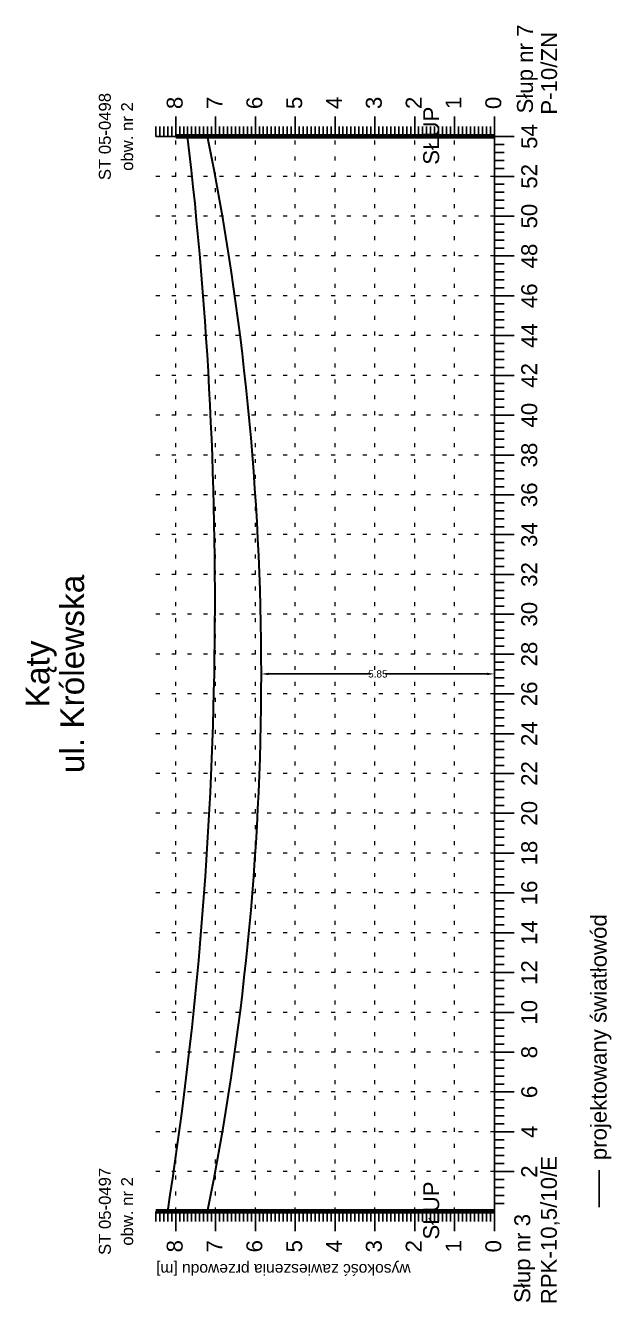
# Model space of a CAD drawing. Header units: inches. Extents: x -871 to 330, y 1326 to 1364.
# Drawn here: x -181.5 to -166.78, y 1328.2 to 1360.27 of the extents above; entities that cross this region are included whole.
import ezdxf
from ezdxf.enums import TextEntityAlignment as Align

# ---------------------------------------------------------------- set-up
doc = ezdxf.new("R2010")
doc.units = ezdxf.units.IN
doc.header["$MEASUREMENT"] = 0
doc.linetypes.add('ACAD_ISO07W100', pattern=[3, 0, -3])
doc.layers.add('ramka', color=7, linetype='Continuous', plot=False)
doc.styles.get("Standard").update_dxf_attribs({"font": 'arial.ttf'})
doc.dimstyles.get("Standard").update_dxf_attribs({"dimtxt": 0.25, "dimasz": 0.18, "dimexe": 0.18, "dimexo": 0.0625, "dimgap": -0.09, "dimtad": 0, "dimtih": 1, "dimtoh": 1, "dimzin": 0, "dimdsep": 46, "dimtxsty": 'Standard', "dimcen": 0.09, "dimadec": 0, "dimazin": 0, "dimtfac": 1, "dimtofl": 0, "dimtmove": 0, "dimatfit": 3, "dimfxl": 1, "dimtolj": 1, "dimtzin": 0, "dimarcsym": 0})

# ---------------------------------------------------------------- blocks, each defined once
blk = doc.blocks.new('*D14')
at = {"color": 0, "lineweight": -2}
for p, q in [((-175.575, 1344.039), (-175.575, 1344.164)), ((-169.725, 1343.889), (-169.725, 1344.164)), ((-175.395, 1343.984), (-172.83, 1343.984)), ((-169.905, 1343.984), (-172.47, 1343.984))]:
    blk.add_line(p, q, dxfattribs=at)
at = {"color": 0}
for points in [[(-175.395, 1344.014), (-175.395, 1343.954), (-175.575, 1343.984)], [(-169.905, 1344.014), (-169.905, 1343.954), (-169.725, 1343.984)]]:
    blk.add_solid(points, dxfattribs=at)
at = {"layer": 'Defpoints', "color": 0}
for p in [(-175.575, 1343.976), (-169.725, 1343.984), (-169.725, 1343.826)]:
    blk.add_point(p, dxfattribs=at)
at = {"color": 0, "lineweight": 25, "insert": (-172.65, 1343.984), "char_height": 0.18, "attachment_point": 5}
blk.add_mtext('\\A1;5.85', dxfattribs=at)

msp = doc.modelspace()

# ---------------------------------------------------------------- linework, layer by layer
for p, q in [((-177.725, 1357.484), (-177.725, 1357.984)), ((-176.725, 1357.484), (-176.725, 1357.984)), ((-175.725, 1357.484), (-175.725, 1357.984)), ((-174.725, 1357.484), (-174.725, 1357.984)), ((-173.725, 1357.484), (-173.725, 1357.984)), ((-172.725, 1357.484), (-172.725, 1357.984)), ((-171.725, 1357.484), (-171.725, 1357.984)), ((-170.725, 1357.484), (-170.725, 1357.984)), ((-169.725, 1357.484), (-169.725, 1357.984)), ((-178.225, 1357.484), (-178.225, 1357.734)), ((-178.225, 1357.484), (-169.725, 1357.484)), ((-178.125, 1357.484), (-178.125, 1357.734)), ((-178.025, 1357.484), (-178.025, 1357.734)), ((-177.925, 1357.484), (-177.925, 1357.734)), ((-177.825, 1357.484), (-177.825, 1357.734)), ((-177.625, 1357.484), (-177.625, 1357.734)), ((-177.525, 1357.484), (-177.525, 1357.734)), ((-177.425, 1357.484), (-177.425, 1357.734)), ((-177.325, 1357.484), (-177.325, 1357.734)), ((-177.225, 1357.484), (-177.225, 1357.734)), ((-177.125, 1357.484), (-177.125, 1357.734)), ((-177.025, 1357.484), (-177.025, 1357.734)), ((-176.925, 1357.484), (-176.925, 1357.734)), ((-176.825, 1357.484), (-176.825, 1357.734)), ((-176.625, 1357.484), (-176.625, 1357.734)), ((-176.525, 1357.484), (-176.525, 1357.734)), ((-176.425, 1357.484), (-176.425, 1357.734)), ((-176.325, 1357.484), (-176.325, 1357.734)), ((-176.225, 1357.484), (-176.225, 1357.734)), ((-176.125, 1357.484), (-176.125, 1357.734)), ((-176.025, 1357.484), (-176.025, 1357.734)), ((-175.925, 1357.484), (-175.925, 1357.734)), ((-175.825, 1357.484), (-175.825, 1357.734)), ((-175.625, 1357.484), (-175.625, 1357.734)), ((-175.525, 1357.484), (-175.525, 1357.734)), ((-175.425, 1357.484), (-175.425, 1357.734)), ((-175.325, 1357.484), (-175.325, 1357.734)), ((-175.225, 1357.484), (-175.225, 1357.734)), ((-175.125, 1357.484), (-175.125, 1357.734)), ((-175.025, 1357.484), (-175.025, 1357.734)), ((-174.925, 1357.484), (-174.925, 1357.734)), ((-174.825, 1357.484), (-174.825, 1357.734)), ((-174.625, 1357.484), (-174.625, 1357.734)), ((-174.525, 1357.484), (-174.525, 1357.734)), ((-174.425, 1357.484), (-174.425, 1357.734)), ((-174.325, 1357.484), (-174.325, 1357.734)), ((-174.225, 1357.484), (-174.225, 1357.734)), ((-174.125, 1357.484), (-174.125, 1357.734)), ((-174.025, 1357.484), (-174.025, 1357.734)), ((-173.925, 1357.484), (-173.925, 1357.734)), ((-173.825, 1357.484), (-173.825, 1357.734)), ((-173.625, 1357.484), (-173.625, 1357.734)), ((-173.525, 1357.484), (-173.525, 1357.734)), ((-173.425, 1357.484), (-173.425, 1357.734)), ((-173.325, 1357.484), (-173.325, 1357.734)), ((-173.225, 1357.484), (-173.225, 1357.734)), ((-173.125, 1357.484), (-173.125, 1357.734)), ((-173.025, 1357.484), (-173.025, 1357.734)), ((-172.925, 1357.484), (-172.925, 1357.734)), ((-172.825, 1357.484), (-172.825, 1357.734)), ((-172.625, 1357.484), (-172.625, 1357.734)), ((-172.525, 1357.484), (-172.525, 1357.734)), ((-172.425, 1357.484), (-172.425, 1357.734)), ((-172.325, 1357.484), (-172.325, 1357.734)), ((-172.225, 1357.484), (-172.225, 1357.734)), ((-172.125, 1357.484), (-172.125, 1357.734)), ((-172.025, 1357.484), (-172.025, 1357.734)), ((-171.925, 1357.484), (-171.925, 1357.734)), ((-171.825, 1357.484), (-171.825, 1357.734)), ((-171.625, 1357.484), (-171.625, 1357.734)), ((-171.525, 1357.484), (-171.525, 1357.734)), ((-171.425, 1357.484), (-171.425, 1357.734)), ((-171.325, 1357.484), (-171.325, 1357.734)), ((-171.225, 1357.484), (-171.225, 1357.734)), ((-171.125, 1357.484), (-171.125, 1357.734)), ((-171.025, 1357.484), (-171.025, 1357.734)), ((-170.925, 1357.484), (-170.925, 1357.734)), ((-170.825, 1357.484), (-170.825, 1357.734)), ((-170.625, 1357.484), (-170.625, 1357.734)), ((-170.525, 1357.484), (-170.525, 1357.734)), ((-170.425, 1357.484), (-170.425, 1357.734)), ((-170.325, 1357.484), (-170.325, 1357.734)), ((-170.225, 1357.484), (-170.225, 1357.734)), ((-170.125, 1357.484), (-170.125, 1357.734)), ((-170.025, 1357.484), (-170.025, 1357.734)), ((-169.925, 1357.484), (-169.925, 1357.734)), ((-169.825, 1357.484), (-169.825, 1357.734)), ((-169.725, 1330.484), (-169.725, 1357.484)), ((-169.725, 1357.484), (-169.225, 1357.484)), ((-169.725, 1357.284), (-169.475, 1357.284)), ((-169.725, 1357.084), (-169.475, 1357.084)), ((-169.725, 1356.884), (-169.475, 1356.884)), ((-169.725, 1356.684), (-169.475, 1356.684)), ((-169.725, 1356.484), (-169.225, 1356.484)), ((-169.725, 1356.284), (-169.475, 1356.284)), ((-169.725, 1356.084), (-169.475, 1356.084)), ((-169.725, 1355.884), (-169.475, 1355.884)), ((-169.725, 1355.684), (-169.475, 1355.684)), ((-169.725, 1355.484), (-169.225, 1355.484)), ((-169.725, 1355.284), (-169.475, 1355.284)), ((-169.725, 1355.084), (-169.475, 1355.084)), ((-169.725, 1354.884), (-169.475, 1354.884)), ((-169.725, 1354.684), (-169.475, 1354.684)), ((-169.725, 1354.484), (-169.225, 1354.484)), ((-169.725, 1354.284), (-169.475, 1354.284)), ((-169.725, 1354.084), (-169.475, 1354.084)), ((-169.725, 1353.884), (-169.475, 1353.884)), ((-169.725, 1353.684), (-169.475, 1353.684)), ((-169.725, 1353.484), (-169.225, 1353.484)), ((-169.725, 1353.284), (-169.475, 1353.284)), ((-169.725, 1353.084), (-169.475, 1353.084)), ((-169.725, 1352.884), (-169.475, 1352.884)), ((-169.725, 1352.684), (-169.475, 1352.684)), ((-169.725, 1352.484), (-169.225, 1352.484)), ((-169.725, 1352.284), (-169.475, 1352.284)), ((-169.725, 1352.084), (-169.475, 1352.084)), ((-169.725, 1351.884), (-169.475, 1351.884)), ((-169.725, 1351.684), (-169.475, 1351.684)), ((-169.725, 1351.484), (-169.225, 1351.484)), ((-169.725, 1351.284), (-169.475, 1351.284)), ((-169.725, 1351.084), (-169.475, 1351.084)), ((-169.725, 1350.884), (-169.475, 1350.884)), ((-169.725, 1350.684), (-169.475, 1350.684)), ((-169.725, 1350.484), (-169.225, 1350.484)), ((-169.725, 1350.284), (-169.475, 1350.284)), ((-169.725, 1350.084), (-169.475, 1350.084)), ((-169.725, 1349.884), (-169.475, 1349.884)), ((-169.725, 1349.684), (-169.475, 1349.684)), ((-169.725, 1349.484), (-169.225, 1349.484)), ((-169.725, 1349.284), (-169.475, 1349.284)), ((-169.725, 1349.084), (-169.475, 1349.084)), ((-169.725, 1348.884), (-169.475, 1348.884)), ((-169.725, 1348.684), (-169.475, 1348.684)), ((-169.725, 1348.484), (-169.225, 1348.484)), ((-169.725, 1348.284), (-169.475, 1348.284)), ((-169.725, 1348.084), (-169.475, 1348.084)), ((-169.725, 1347.884), (-169.475, 1347.884)), ((-169.725, 1347.684), (-169.475, 1347.684)), ((-169.725, 1347.484), (-169.225, 1347.484)), ((-169.725, 1347.284), (-169.475, 1347.284)), ((-169.725, 1347.084), (-169.475, 1347.084)), ((-169.725, 1346.884), (-169.475, 1346.884)), ((-169.725, 1346.684), (-169.475, 1346.684)), ((-169.725, 1346.484), (-169.225, 1346.484)), ((-169.725, 1346.284), (-169.475, 1346.284)), ((-169.725, 1346.084), (-169.475, 1346.084)), ((-169.725, 1345.884), (-169.475, 1345.884)), ((-169.725, 1345.684), (-169.475, 1345.684)), ((-169.725, 1345.484), (-169.225, 1345.484)), ((-169.725, 1345.284), (-169.475, 1345.284)), ((-169.725, 1345.084), (-169.475, 1345.084)), ((-169.725, 1344.884), (-169.475, 1344.884)), ((-169.725, 1344.684), (-169.475, 1344.684)), ((-169.725, 1344.484), (-169.225, 1344.484)), ((-169.725, 1344.284), (-169.475, 1344.284)), ((-169.725, 1344.084), (-169.475, 1344.084)), ((-169.725, 1343.884), (-169.475, 1343.884)), ((-169.725, 1343.684), (-169.475, 1343.684)), ((-169.725, 1343.484), (-169.225, 1343.484)), ((-169.725, 1343.284), (-169.475, 1343.284)), ((-169.725, 1343.084), (-169.475, 1343.084)), ((-169.725, 1342.884), (-169.475, 1342.884)), ((-169.725, 1342.684), (-169.475, 1342.684)), ((-169.725, 1342.484), (-169.225, 1342.484)), ((-169.725, 1342.284), (-169.475, 1342.284)), ((-169.725, 1342.084), (-169.475, 1342.084)), ((-169.725, 1341.884), (-169.475, 1341.884)), ((-169.725, 1341.684), (-169.475, 1341.684)), ((-169.725, 1341.484), (-169.225, 1341.484)), ((-169.725, 1341.284), (-169.475, 1341.284)), ((-169.725, 1341.084), (-169.475, 1341.084)), ((-169.725, 1340.884), (-169.475, 1340.884)), ((-169.725, 1340.684), (-169.475, 1340.684)), ((-169.725, 1340.484), (-169.225, 1340.484)), ((-169.725, 1340.284), (-169.475, 1340.284)), ((-169.725, 1340.084), (-169.475, 1340.084)), ((-169.725, 1339.884), (-169.475, 1339.884)), ((-169.725, 1339.684), (-169.475, 1339.684)), ((-169.725, 1339.484), (-169.225, 1339.484)), ((-169.725, 1339.284), (-169.475, 1339.284)), ((-169.725, 1339.084), (-169.475, 1339.084)), ((-169.725, 1338.884), (-169.475, 1338.884)), ((-169.725, 1338.684), (-169.475, 1338.684)), ((-169.725, 1338.484), (-169.225, 1338.484)), ((-169.725, 1338.284), (-169.475, 1338.284)), ((-169.725, 1338.084), (-169.475, 1338.084)), ((-169.725, 1337.884), (-169.475, 1337.884)), ((-169.725, 1337.684), (-169.475, 1337.684)), ((-169.725, 1337.484), (-169.225, 1337.484)), ((-169.725, 1337.284), (-169.475, 1337.284)), ((-169.725, 1337.084), (-169.475, 1337.084)), ((-169.725, 1336.884), (-169.475, 1336.884)), ((-169.725, 1336.684), (-169.475, 1336.684)), ((-169.725, 1336.484), (-169.225, 1336.484)), ((-169.725, 1336.284), (-169.475, 1336.284)), ((-169.725, 1336.084), (-169.475, 1336.084)), ((-169.725, 1335.884), (-169.475, 1335.884)), ((-169.725, 1335.684), (-169.475, 1335.684)), ((-169.725, 1335.484), (-169.225, 1335.484)), ((-169.725, 1335.284), (-169.475, 1335.284)), ((-169.725, 1335.084), (-169.475, 1335.084)), ((-169.725, 1334.884), (-169.475, 1334.884)), ((-169.725, 1334.684), (-169.475, 1334.684)), ((-169.725, 1334.484), (-169.225, 1334.484)), ((-169.725, 1334.284), (-169.475, 1334.284)), ((-169.725, 1334.084), (-169.475, 1334.084)), ((-169.725, 1333.884), (-169.475, 1333.884)), ((-169.725, 1333.684), (-169.475, 1333.684)), ((-169.725, 1333.484), (-169.225, 1333.484)), ((-169.725, 1333.284), (-169.475, 1333.284)), ((-169.725, 1333.084), (-169.475, 1333.084)), ((-169.725, 1332.884), (-169.475, 1332.884)), ((-169.725, 1332.684), (-169.475, 1332.684)), ((-169.725, 1332.484), (-169.225, 1332.484)), ((-169.725, 1332.284), (-169.475, 1332.284)), ((-169.725, 1332.084), (-169.475, 1332.084)), ((-169.725, 1331.884), (-169.475, 1331.884)), ((-169.725, 1331.684), (-169.475, 1331.684)), ((-169.725, 1331.484), (-169.225, 1331.484)), ((-169.725, 1331.284), (-169.475, 1331.284)), ((-169.725, 1331.084), (-169.475, 1331.084)), ((-169.725, 1330.884), (-169.475, 1330.884)), ((-169.725, 1330.684), (-169.475, 1330.684)), ((-178.225, 1330.484), (-169.725, 1330.484)), ((-178.225, 1330.484), (-178.225, 1330.234)), ((-178.125, 1330.484), (-178.125, 1330.234)), ((-178.025, 1330.484), (-178.025, 1330.234)), ((-177.925, 1330.484), (-177.925, 1330.234)), ((-177.825, 1330.484), (-177.825, 1330.234)), ((-177.725, 1330.484), (-177.725, 1329.984)), ((-177.625, 1330.484), (-177.625, 1330.234)), ((-177.525, 1330.484), (-177.525, 1330.234)), ((-177.425, 1330.484), (-177.425, 1330.234)), ((-177.325, 1330.484), (-177.325, 1330.234)), ((-177.225, 1330.484), (-177.225, 1330.234)), ((-177.125, 1330.484), (-177.125, 1330.234)), ((-177.025, 1330.484), (-177.025, 1330.234)), ((-176.925, 1330.484), (-176.925, 1330.234)), ((-176.825, 1330.484), (-176.825, 1330.234)), ((-176.725, 1330.484), (-176.725, 1329.984)), ((-176.625, 1330.484), (-176.625, 1330.234)), ((-176.525, 1330.484), (-176.525, 1330.234)), ((-176.425, 1330.484), (-176.425, 1330.234)), ((-176.325, 1330.484), (-176.325, 1330.234)), ((-176.225, 1330.484), (-176.225, 1330.234)), ((-176.125, 1330.484), (-176.125, 1330.234)), ((-176.025, 1330.484), (-176.025, 1330.234)), ((-175.925, 1330.484), (-175.925, 1330.234)), ((-175.825, 1330.484), (-175.825, 1330.234)), ((-175.725, 1330.484), (-175.725, 1329.984)), ((-175.625, 1330.484), (-175.625, 1330.234)), ((-175.525, 1330.484), (-175.525, 1330.234)), ((-175.425, 1330.484), (-175.425, 1330.234)), ((-175.325, 1330.484), (-175.325, 1330.234)), ((-175.225, 1330.484), (-175.225, 1330.234)), ((-175.125, 1330.484), (-175.125, 1330.234)), ((-175.025, 1330.484), (-175.025, 1330.234)), ((-174.925, 1330.484), (-174.925, 1330.234)), ((-174.825, 1330.484), (-174.825, 1330.234)), ((-174.725, 1330.484), (-174.725, 1329.984)), ((-174.625, 1330.484), (-174.625, 1330.234)), ((-174.525, 1330.484), (-174.525, 1330.234)), ((-174.425, 1330.484), (-174.425, 1330.234)), ((-174.325, 1330.484), (-174.325, 1330.234)), ((-174.225, 1330.484), (-174.225, 1330.234)), ((-174.125, 1330.484), (-174.125, 1330.234)), ((-174.025, 1330.484), (-174.025, 1330.234)), ((-173.925, 1330.484), (-173.925, 1330.234)), ((-173.825, 1330.484), (-173.825, 1330.234)), ((-173.725, 1330.484), (-173.725, 1329.984)), ((-173.625, 1330.484), (-173.625, 1330.234)), ((-173.525, 1330.484), (-173.525, 1330.234)), ((-173.425, 1330.484), (-173.425, 1330.234)), ((-173.325, 1330.484), (-173.325, 1330.234)), ((-173.225, 1330.484), (-173.225, 1330.234)), ((-173.125, 1330.484), (-173.125, 1330.234)), ((-173.025, 1330.484), (-173.025, 1330.234)), ((-172.925, 1330.484), (-172.925, 1330.234)), ((-172.825, 1330.484), (-172.825, 1330.234)), ((-172.725, 1330.484), (-172.725, 1329.984)), ((-172.625, 1330.484), (-172.625, 1330.234)), ((-172.525, 1330.484), (-172.525, 1330.234)), ((-172.425, 1330.484), (-172.425, 1330.234)), ((-172.325, 1330.484), (-172.325, 1330.234)), ((-172.225, 1330.484), (-172.225, 1330.234)), ((-172.125, 1330.484), (-172.125, 1330.234)), ((-172.025, 1330.484), (-172.025, 1330.234)), ((-171.925, 1330.484), (-171.925, 1330.234)), ((-171.825, 1330.484), (-171.825, 1330.234)), ((-171.725, 1330.484), (-171.725, 1329.984)), ((-171.625, 1330.484), (-171.625, 1330.234)), ((-171.525, 1330.484), (-171.525, 1330.234)), ((-171.425, 1330.484), (-171.425, 1330.234)), ((-171.325, 1330.484), (-171.325, 1330.234)), ((-171.225, 1330.484), (-171.225, 1330.234)), ((-171.125, 1330.484), (-171.125, 1330.234)), ((-171.025, 1330.484), (-171.025, 1330.234)), ((-170.925, 1330.484), (-170.925, 1330.234)), ((-170.825, 1330.484), (-170.825, 1330.234)), ((-170.725, 1330.484), (-170.725, 1329.984)), ((-170.625, 1330.484), (-170.625, 1330.234)), ((-170.525, 1330.484), (-170.525, 1330.234)), ((-170.425, 1330.484), (-170.425, 1330.234)), ((-170.325, 1330.484), (-170.325, 1330.234)), ((-170.225, 1330.484), (-170.225, 1330.234)), ((-170.125, 1330.484), (-170.125, 1330.234)), ((-170.025, 1330.484), (-170.025, 1330.234)), ((-169.925, 1330.484), (-169.925, 1330.234)), ((-169.825, 1330.484), (-169.825, 1330.234)), ((-169.725, 1330.484), (-169.725, 1329.984))]:
    msp.add_line(p, q)
at = {"linetype": 'ACAD_ISO07W100', "lineweight": 15, "ltscale": 0.1}
for p, q in [((-169.725, 1357.484), (-178.225, 1357.484)), ((-177.725, 1330.484), (-177.725, 1357.484)), ((-176.725, 1330.484), (-176.725, 1357.484)), ((-175.725, 1330.484), (-175.725, 1357.484)), ((-174.725, 1330.484), (-174.725, 1357.484)), ((-173.725, 1330.484), (-173.725, 1357.484)), ((-172.725, 1330.484), (-172.725, 1357.484)), ((-171.725, 1330.484), (-171.725, 1357.484)), ((-170.725, 1330.484), (-170.725, 1357.484)), ((-169.725, 1330.484), (-169.725, 1357.484)), ((-169.725, 1356.484), (-178.225, 1356.484)), ((-169.725, 1355.484), (-178.225, 1355.484)), ((-169.725, 1354.484), (-178.225, 1354.484)), ((-169.725, 1353.484), (-178.225, 1353.484)), ((-169.725, 1352.484), (-178.225, 1352.484)), ((-169.725, 1351.484), (-178.225, 1351.484)), ((-169.725, 1350.484), (-178.225, 1350.484)), ((-169.725, 1349.484), (-178.225, 1349.484)), ((-169.725, 1348.484), (-178.225, 1348.484)), ((-169.725, 1347.484), (-178.225, 1347.484)), ((-169.725, 1346.484), (-178.225, 1346.484)), ((-169.725, 1345.484), (-178.225, 1345.484)), ((-169.725, 1344.484), (-178.225, 1344.484)), ((-169.725, 1343.484), (-178.225, 1343.484)), ((-169.725, 1342.484), (-178.225, 1342.484)), ((-169.725, 1341.484), (-178.225, 1341.484)), ((-169.725, 1340.484), (-178.225, 1340.484)), ((-169.725, 1339.484), (-178.225, 1339.484)), ((-169.725, 1338.484), (-178.225, 1338.484)), ((-169.725, 1337.484), (-178.225, 1337.484)), ((-169.725, 1336.484), (-178.225, 1336.484)), ((-169.725, 1335.484), (-178.225, 1335.484)), ((-169.725, 1334.484), (-178.225, 1334.484)), ((-169.725, 1333.484), (-178.225, 1333.484)), ((-169.725, 1332.484), (-178.225, 1332.484)), ((-169.725, 1331.484), (-178.225, 1331.484))]:
    msp.add_line(p, q, dxfattribs=at)
at = {"lineweight": 100}
for p, q in [((-169.725, 1357.484), (-177.725, 1357.484)), ((-169.725, 1330.484), (-178.225, 1330.484))]:
    msp.add_line(p, q, dxfattribs=at)
at = {"color": 3, "lineweight": 25}
msp.add_line((-167.095, 1330.589), (-167.095, 1331.52), dxfattribs=at)
at = {"lineweight": 30}
msp.add_arc((-276.27, 1345.81), 99.532, 351.14243, 6.73575, dxfattribs=at)
at = {"color": 3, "lineweight": 30}
msp.add_arc((-243.75, 1343.984), 68.175, 348.57881, 11.42119, dxfattribs=at)
at = {"layer": 'ramka'}
msp.add_line((-169.725, 1330.484), (-169.725, 1343.984), dxfattribs=at)

# ---------------------------------------------------------------- texts
for s, p in [('Słup nr 7', (-168.756, 1358.064)), ('P-10/ZN', (-168.151, 1358.033)), ('8', (-177.551, 1358.174)), ('7', (-176.551, 1358.174)), ('6', (-175.551, 1358.174)), ('5', (-174.551, 1358.174)), ('4', (-173.551, 1358.174)), ('3', (-172.551, 1358.174)), ('2', (-171.551, 1358.174)), ('1', (-170.551, 1358.174)), ('0', (-169.551, 1358.174)), ('projektowany światłowód', (-166.905, 1331.769)), ('RPK-10,5/10/E', (-168.156, 1328.15)), ('Słup nr 3', (-168.823, 1328.184))]:
    msp.add_text(s, height=0.4, rotation=90).set_placement(p)
for s, height, p in [('ST 05-0498', 0.3, (-179.355, 1357.484)), ('obw. nr 2', 0.3, (-178.795, 1357.484)), ('54', 0.4, (-168.649, 1357.484)), ('52', 0.4, (-168.649, 1356.484)), ('50', 0.4, (-168.649, 1355.484)), ('48', 0.4, (-168.649, 1354.484)), ('46', 0.4, (-168.649, 1353.484)), ('44', 0.4, (-168.649, 1352.484)), ('42', 0.4, (-168.649, 1351.484)), ('40', 0.4, (-168.649, 1350.484)), ('38', 0.4, (-168.649, 1349.484)), ('36', 0.4, (-168.649, 1348.484)), ('34', 0.4, (-168.649, 1347.484)), ('32', 0.4, (-168.649, 1346.484)), ('ul. Królewska', 0.6, (-180.025, 1343.984)), ('30', 0.4, (-168.649, 1345.484)), ('Kąty', 0.6, (-180.895, 1343.984)), ('28', 0.4, (-168.649, 1344.484)), ('26', 0.4, (-168.649, 1343.484)), ('24', 0.4, (-168.649, 1342.484)), ('22', 0.4, (-168.649, 1341.484)), ('20', 0.4, (-168.649, 1340.484)), ('18', 0.4, (-168.649, 1339.484)), ('16', 0.4, (-168.649, 1338.484)), ('14', 0.4, (-168.649, 1337.484)), ('12', 0.4, (-168.649, 1336.484)), ('10', 0.4, (-168.649, 1335.484)), ('8', 0.4, (-168.649, 1334.484)), ('6', 0.4, (-168.649, 1333.484)), ('4', 0.4, (-168.649, 1332.484)), ('ST 05-0497', 0.3, (-179.355, 1330.484)), ('2', 0.4, (-168.649, 1331.484)), ('obw. nr 2', 0.3, (-178.795, 1330.484))]:
    msp.add_text(s, height=height, rotation=90).set_placement(p, align=Align.CENTER)
for s, p in [('8', (-177.551, 1329.764)), ('7', (-176.551, 1329.764)), ('6', (-175.551, 1329.764)), ('5', (-174.551, 1329.764)), ('4', (-173.551, 1329.764)), ('3', (-172.551, 1329.764)), ('2', (-171.551, 1329.764)), ('1', (-170.551, 1329.764)), ('0', (-169.551, 1329.764))]:
    msp.add_text(s, height=0.4, rotation=90).set_placement(p, align=Align.RIGHT)
at = {"attachment_point": 1}
for s, insert, char_height, width, rotation in [('SŁUP', (-171.511, 1356.776), 0.4, 1.537, 90), ('SŁUP', (-171.511, 1329.776), 0.4, 1.537, 90), ('wysokość zawieszenia przewodu [m]', (-171.827, 1328.881), 0.28, 9.28, 180)]:
    msp.add_mtext(s, dxfattribs=dict(at, insert=insert, char_height=char_height, width=width, rotation=rotation))

# ---------------------------------------------------------------- dimensions: what is measured, and where the dimension line sits
at = {"lineweight": 25}
dim = msp.add_linear_dim(base=(-169.725, 1343.984), p1=(-175.575, 1343.976), p2=(-169.725, 1343.826), angle=180, text='5.85', dimstyle='Standard', dxfattribs=at)
dim.commit()
dim.dimension.update_dxf_attribs({"geometry": '*D14', "text_midpoint": (-172.65, 1343.984)})

doc.saveas('drawing.dxf')
